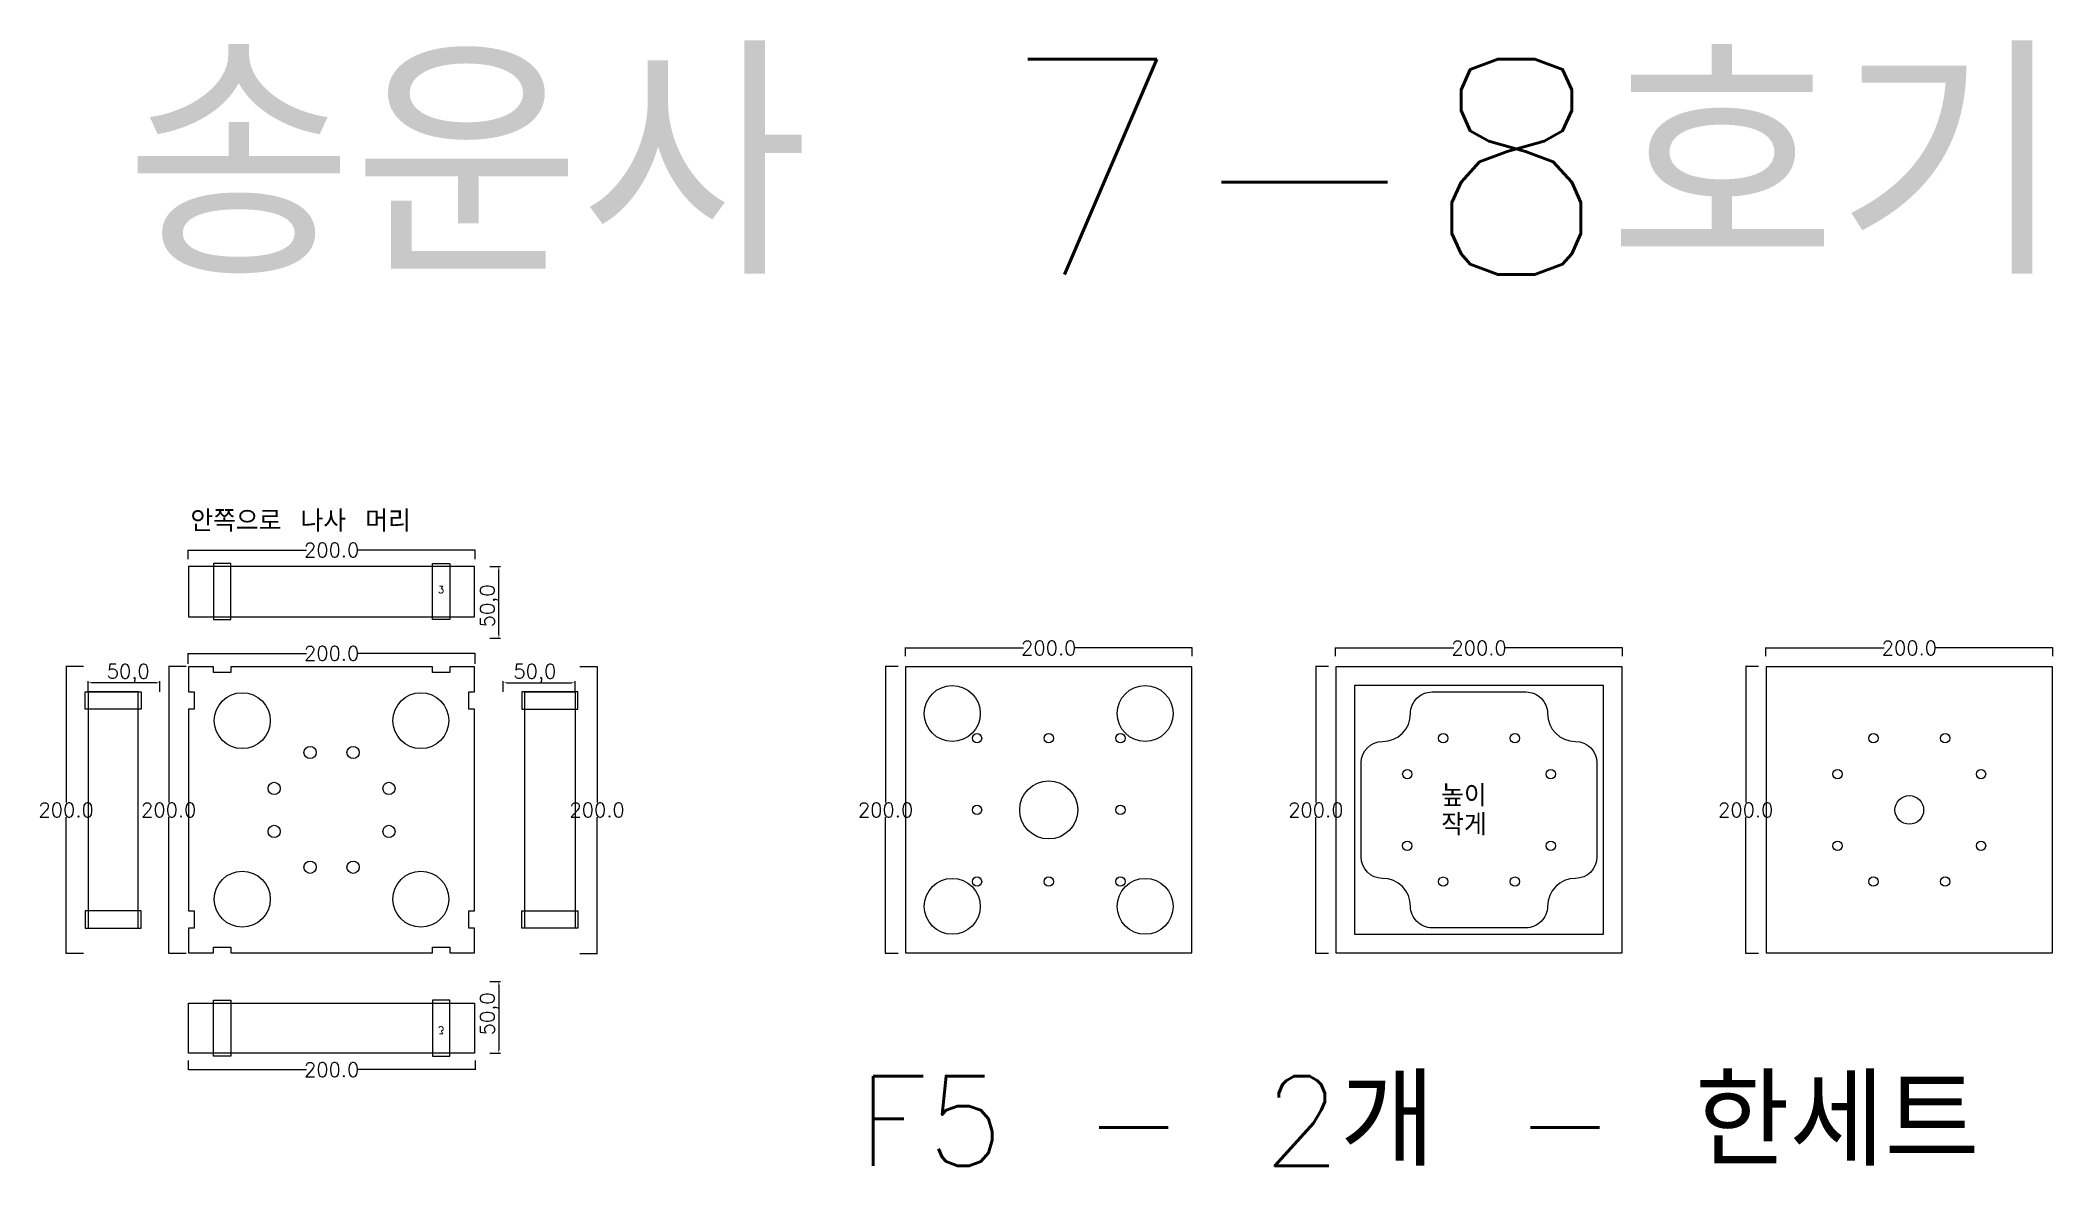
# Model space of a CAD drawing. Header units: millimetres. Extents: x 2236 to 3639, y 470 to 1255.
import ezdxf

# ---------------------------------------------------------------- set-up
doc = ezdxf.new("R2010")
doc.units = ezdxf.units.MM
for name, color, linetype in [('TEXT', 7, 'Continuous'), ('볼트 구멍', 7, 'Continuous'), ('치구', 7, 'Continuous'), ('치수', 7, 'Continuous')]:
    doc.layers.add(name, color=color, linetype=linetype)
doc.styles.get("Standard").update_dxf_attribs({"font": 'txt.shx', "bigfont": 'whgtxt.shx'})
doc.dimstyles.new('ISO-25', dxfattribs={"dimtxt": 2.5, "dimasz": 2.5, "dimexe": 1.25, "dimexo": 0.625, "dimtad": 1, "dimtxsty": 'Standard', "dimcen": 2.5, "dimadec": 0, "dimazin": 0, "dimtfac": 1, "dimtmove": 0, "dimatfit": 3, "dimfxl": 0, "dimarcsym": 0})
doc.dimstyles.get("Standard").update_dxf_attribs({"dimtxt": 7, "dimasz": 0.18, "dimexe": 0.18, "dimexo": 0.0625, "dimgap": 0.09, "dimtad": 0, "dimtih": 1, "dimtoh": 1, "dimdec": 1, "dimzin": 0, "dimdsep": 46, "dimtxsty": 'Standard', "dimcen": 0.09, "dimadec": 0, "dimazin": 0, "dimtfac": 1, "dimtdec": 1, "dimtofl": 0, "dimtmove": 0, "dimatfit": 3, "dimfxl": 0, "dimtolj": 1, "dimtzin": 0, "dimarcsym": 0})

# ---------------------------------------------------------------- blocks, each defined once
blk = doc.blocks.new('*D14')
at = {"layer": 'Defpoints', "color": 0}
for p in [(3039.1, 830.9), (2839.1, 825), (3039.1, 825)]:
    blk.add_point(p, dxfattribs=at)
at = {"layer": '치수', "color": 0, "lineweight": -2}
for p, q in [((2839.1, 825.1), (2839.1, 831.1)), ((2839.3, 830.9), (2921.5, 830.9)), ((3038.9, 830.9), (2956.7, 830.9)), ((3039.1, 825.1), (3039.1, 831.1))]:
    blk.add_line(p, q, dxfattribs=at)
at = {"layer": '치수', "color": 0}
for points in [[(2839.3, 830.9), (2839.3, 830.9), (2839.1, 830.9)], [(3038.9, 830.9), (3038.9, 830.9), (3039.1, 830.9)]]:
    blk.add_solid(points, dxfattribs=at)
at = {"layer": '치수', "color": 0, "insert": (2939.1, 830.9), "char_height": 10, "attachment_point": 5}
blk.add_mtext('\\A1;200.0', dxfattribs=at)
blk = doc.blocks.new('*D15')
at = {"layer": 'Defpoints', "color": 0}
for p in [(2834.2, 817.9), (2825.3, 617.9), (2834.2, 617.9)]:
    blk.add_point(p, dxfattribs=at)
at = {"layer": '치수', "color": 0, "lineweight": -2}
for p, q in [((2834.1, 817.9), (2825.1, 817.9)), ((2825.3, 817.7), (2825.3, 723)), ((2825.3, 618.1), (2825.3, 712.8)), ((2834.1, 617.9), (2825.1, 617.9))]:
    blk.add_line(p, q, dxfattribs=at)
at = {"layer": '치수', "color": 0}
for points in [[(2825.2, 817.7), (2825.3, 817.7), (2825.3, 817.9)], [(2825.2, 618.1), (2825.3, 618.1), (2825.3, 617.9)]]:
    blk.add_solid(points, dxfattribs=at)
at = {"layer": '치수', "color": 0, "insert": (2825.3, 717.9), "char_height": 10, "attachment_point": 5}
blk.add_mtext('\\A1;200.0', dxfattribs=at)
blk = doc.blocks.new('*D16')
at = {"layer": 'Defpoints', "color": 0}
for p in [(2337.6, 817.9), (2325.5, 617.9), (2337.6, 617.9)]:
    blk.add_point(p, dxfattribs=at)
at = {"layer": '치수', "color": 0, "lineweight": -2}
for p, q in [((2337.6, 817.9), (2325.4, 817.9)), ((2325.5, 817.7), (2325.5, 723)), ((2325.5, 618.1), (2325.5, 712.8)), ((2337.6, 617.9), (2325.4, 617.9))]:
    blk.add_line(p, q, dxfattribs=at)
at = {"layer": '치수', "color": 0}
for points in [[(2325.5, 817.7), (2325.6, 817.7), (2325.5, 817.9)], [(2325.5, 618.1), (2325.6, 618.1), (2325.5, 617.9)]]:
    blk.add_solid(points, dxfattribs=at)
at = {"layer": '치수', "color": 0, "insert": (2325.5, 717.9), "char_height": 10, "attachment_point": 5}
blk.add_mtext('\\A1;200.0', dxfattribs=at)
blk = doc.blocks.new('*D17')
at = {"layer": 'Defpoints', "color": 0}
for p in [(2612.1, 817.9), (2612.1, 617.9), (2624.2, 617.9)]:
    blk.add_point(p, dxfattribs=at)
at = {"layer": '치수', "color": 0, "lineweight": -2}
for p, q in [((2612.2, 817.9), (2624.4, 817.9)), ((2624.2, 817.7), (2624.2, 723)), ((2624.2, 618.1), (2624.2, 712.8)), ((2612.2, 617.9), (2624.4, 617.9))]:
    blk.add_line(p, q, dxfattribs=at)
at = {"layer": '치수', "color": 0}
for points in [[(2624.2, 817.7), (2624.2, 817.7), (2624.2, 817.9)], [(2624.2, 618.1), (2624.2, 618.1), (2624.2, 617.9)]]:
    blk.add_solid(points, dxfattribs=at)
at = {"layer": '치수', "color": 0, "insert": (2624.2, 717.9), "char_height": 10, "attachment_point": 5}
blk.add_mtext('\\A1;200.0', dxfattribs=at)
blk = doc.blocks.new('*D18')
at = {"layer": 'Defpoints', "color": 0}
for p in [(2266, 817.9), (2254, 617.9), (2266, 617.9)]:
    blk.add_point(p, dxfattribs=at)
at = {"layer": '치수', "color": 0, "lineweight": -2}
for p, q in [((2266, 817.9), (2253.8, 817.9)), ((2254, 817.7), (2254, 723)), ((2254, 618.1), (2254, 712.8)), ((2266, 617.9), (2253.8, 617.9))]:
    blk.add_line(p, q, dxfattribs=at)
at = {"layer": '치수', "color": 0}
for points in [[(2253.9, 817.7), (2254, 817.7), (2254, 817.9)], [(2253.9, 618.1), (2254, 618.1), (2254, 617.9)]]:
    blk.add_solid(points, dxfattribs=at)
at = {"layer": '치수', "color": 0, "insert": (2254, 717.9), "char_height": 10, "attachment_point": 5}
blk.add_mtext('\\A1;200.0', dxfattribs=at)
blk = doc.blocks.new('*D19')
at = {"layer": 'Defpoints', "color": 0}
for p in [(2339.1, 543.2), (2539.1, 543.2), (2539.1, 536.8)]:
    blk.add_point(p, dxfattribs=at)
at = {"layer": '치수', "color": 0, "lineweight": -2}
for p, q in [((2339.1, 543.1), (2339.1, 536.6)), ((2339.3, 536.8), (2421.5, 536.8)), ((2538.9, 536.8), (2456.7, 536.8)), ((2539.1, 543.1), (2539.1, 536.6))]:
    blk.add_line(p, q, dxfattribs=at)
at = {"layer": '치수', "color": 0}
for points in [[(2339.3, 536.8), (2339.3, 536.7), (2339.1, 536.8)], [(2538.9, 536.8), (2538.9, 536.7), (2539.1, 536.8)]]:
    blk.add_solid(points, dxfattribs=at)
at = {"layer": '치수', "color": 0, "insert": (2439.1, 536.8), "char_height": 10, "attachment_point": 5}
blk.add_mtext('\\A1;200.0', dxfattribs=at)
blk = doc.blocks.new('*D21')
at = {"layer": 'Defpoints', "color": 0}
for p in [(2548.8, 598.2), (2548.8, 548.2), (2555.7, 548.2)]:
    blk.add_point(p, dxfattribs=at)
at = {"layer": '치수', "color": 0, "lineweight": -2}
for p, q in [((2549.4, 598.2), (2556.9, 598.2)), ((2555.7, 595.7), (2555.7, 550.7)), ((2549.4, 548.2), (2556.9, 548.2))]:
    blk.add_line(p, q, dxfattribs=at)
at = {"layer": '치수', "color": 0}
for points in [[(2555.2, 595.7), (2556.1, 595.7), (2555.7, 598.2)], [(2555.2, 550.7), (2556.1, 550.7), (2555.7, 548.2)]]:
    blk.add_solid(points, dxfattribs=at)
at = {"layer": '치수', "color": 0, "insert": (2549.2, 575.7), "char_height": 10, "attachment_point": 5, "rotation": 90}
blk.add_mtext('50,0', dxfattribs=at)
blk = doc.blocks.new('*D22')
at = {"layer": 'Defpoints', "color": 0}
for p in [(2539.1, 899.1), (2339.1, 892.7), (2539.1, 892.7)]:
    blk.add_point(p, dxfattribs=at)
at = {"layer": '치수', "color": 0, "lineweight": -2}
for p, q in [((2339.1, 892.7), (2339.1, 899.3)), ((2339.3, 899.1), (2421.5, 899.1)), ((2538.9, 899.1), (2456.7, 899.1)), ((2539.1, 892.7), (2539.1, 899.3))]:
    blk.add_line(p, q, dxfattribs=at)
at = {"layer": '치수', "color": 0}
for points in [[(2339.3, 899.1), (2339.3, 899), (2339.1, 899.1)], [(2538.9, 899.1), (2538.9, 899), (2539.1, 899.1)]]:
    blk.add_solid(points, dxfattribs=at)
at = {"layer": '치수', "color": 0, "insert": (2439.1, 899.1), "char_height": 10, "attachment_point": 5}
blk.add_mtext('\\A1;200.0', dxfattribs=at)
blk = doc.blocks.new('*D23')
at = {"layer": 'Defpoints', "color": 0}
for p in [(2339.1, 819.7), (2539.1, 827.1), (2539.1, 819.7)]:
    blk.add_point(p, dxfattribs=at)
at = {"layer": '치수', "color": 0, "lineweight": -2}
for p, q in [((2339.1, 819.8), (2339.1, 827.3)), ((2339.3, 827.1), (2421.5, 827.1)), ((2538.9, 827.1), (2456.7, 827.1)), ((2539.1, 819.8), (2539.1, 827.3))]:
    blk.add_line(p, q, dxfattribs=at)
at = {"layer": '치수', "color": 0}
for points in [[(2339.3, 827.2), (2339.3, 827.1), (2339.1, 827.1)], [(2538.9, 827.2), (2538.9, 827.1), (2539.1, 827.1)]]:
    blk.add_solid(points, dxfattribs=at)
at = {"layer": '치수', "color": 0, "insert": (2439.1, 827.1), "char_height": 10, "attachment_point": 5}
blk.add_mtext('\\A1;200.0', dxfattribs=at)
blk = doc.blocks.new('*D24')
at = {"layer": 'Defpoints', "color": 0}
for p in [(2269.3, 806.6), (2269.3, 799.7), (2319.3, 799.7)]:
    blk.add_point(p, dxfattribs=at)
at = {"layer": '치수', "color": 0, "lineweight": -2}
for p, q in [((2269.3, 800.3), (2269.3, 807.8)), ((2316.8, 806.6), (2271.8, 806.6)), ((2319.3, 800.3), (2319.3, 807.8))]:
    blk.add_line(p, q, dxfattribs=at)
at = {"layer": '치수', "color": 0}
for points in [[(2271.8, 807), (2271.8, 806.2), (2269.3, 806.6)], [(2316.8, 807), (2316.8, 806.2), (2319.3, 806.6)]]:
    blk.add_solid(points, dxfattribs=at)
at = {"layer": '치수', "color": 0, "insert": (2297.3, 813.1), "char_height": 10, "attachment_point": 5}
blk.add_mtext('50,0', dxfattribs=at)
blk = doc.blocks.new('*D25')
at = {"layer": 'Defpoints', "color": 0}
for p in [(2608.8, 806.6), (2558.8, 799.7), (2608.8, 799.7)]:
    blk.add_point(p, dxfattribs=at)
at = {"layer": '치수', "color": 0, "lineweight": -2}
for p, q in [((2558.8, 800.3), (2558.8, 807.8)), ((2561.3, 806.6), (2606.3, 806.6)), ((2608.8, 800.3), (2608.8, 807.8))]:
    blk.add_line(p, q, dxfattribs=at)
at = {"layer": '치수', "color": 0}
for points in [[(2561.3, 807), (2561.3, 806.2), (2558.8, 806.6)], [(2606.3, 807), (2606.3, 806.2), (2608.8, 806.6)]]:
    blk.add_solid(points, dxfattribs=at)
at = {"layer": '치수', "color": 0, "insert": (2580.8, 813.1), "char_height": 10, "attachment_point": 5}
blk.add_mtext('50,0', dxfattribs=at)
blk = doc.blocks.new('*D26')
at = {"layer": 'Defpoints', "color": 0}
for p in [(2548.8, 887.7), (2555.7, 887.7), (2548.8, 837.7)]:
    blk.add_point(p, dxfattribs=at)
at = {"layer": '치수', "color": 0, "lineweight": -2}
for p, q in [((2549.4, 887.7), (2556.9, 887.7)), ((2555.7, 840.2), (2555.7, 885.2)), ((2549.4, 837.7), (2556.9, 837.7))]:
    blk.add_line(p, q, dxfattribs=at)
at = {"layer": '치수', "color": 0}
for points in [[(2555.2, 885.2), (2556.1, 885.2), (2555.7, 887.7)], [(2555.2, 840.2), (2556.1, 840.2), (2555.7, 837.7)]]:
    blk.add_solid(points, dxfattribs=at)
at = {"layer": '치수', "color": 0, "insert": (2549.2, 860.2), "char_height": 10, "attachment_point": 5, "rotation": 90}
blk.add_mtext('50,0', dxfattribs=at)
blk = doc.blocks.new('*D27')
at = {"layer": 'Defpoints', "color": 0}
for p in [(3433.9, 817.9), (3425, 617.9), (3433.9, 617.9)]:
    blk.add_point(p, dxfattribs=at)
at = {"layer": '치수', "color": 0, "lineweight": -2}
for p, q in [((3433.9, 817.9), (3424.8, 817.9)), ((3425, 817.7), (3425, 723)), ((3425, 618.1), (3425, 712.8)), ((3433.9, 617.9), (3424.8, 617.9))]:
    blk.add_line(p, q, dxfattribs=at)
at = {"layer": '치수', "color": 0}
for points in [[(3425, 817.7), (3425.1, 817.7), (3425, 817.9)], [(3425, 618.1), (3425.1, 618.1), (3425, 617.9)]]:
    blk.add_solid(points, dxfattribs=at)
at = {"layer": '치수', "color": 0, "insert": (3425, 717.9), "char_height": 10, "attachment_point": 5}
blk.add_mtext('\\A1;200.0', dxfattribs=at)
blk = doc.blocks.new('*D28')
at = {"layer": 'Defpoints', "color": 0}
for p in [(3134.2, 817.9), (3125.3, 617.9), (3134.2, 617.9)]:
    blk.add_point(p, dxfattribs=at)
at = {"layer": '치수', "color": 0, "lineweight": -2}
for p, q in [((3134.1, 817.9), (3125.1, 817.9)), ((3125.3, 817.7), (3125.3, 723)), ((3125.3, 618.1), (3125.3, 712.8)), ((3134.1, 617.9), (3125.1, 617.9))]:
    blk.add_line(p, q, dxfattribs=at)
at = {"layer": '치수', "color": 0}
for points in [[(3125.2, 817.7), (3125.3, 817.7), (3125.3, 817.9)], [(3125.2, 618.1), (3125.3, 618.1), (3125.3, 617.9)]]:
    blk.add_solid(points, dxfattribs=at)
at = {"layer": '치수', "color": 0, "insert": (3125.3, 717.9), "char_height": 10, "attachment_point": 5}
blk.add_mtext('\\A1;200.0', dxfattribs=at)
blk = doc.blocks.new('*D29')
at = {"layer": 'Defpoints', "color": 0}
for p in [(3639.1, 830.9), (3439.1, 825), (3639.1, 825)]:
    blk.add_point(p, dxfattribs=at)
at = {"layer": '치수', "color": 0, "lineweight": -2}
for p, q in [((3439.1, 825.1), (3439.1, 831.1)), ((3439.3, 830.9), (3521.5, 830.9)), ((3638.9, 830.9), (3556.7, 830.9)), ((3639.1, 825.1), (3639.1, 831.1))]:
    blk.add_line(p, q, dxfattribs=at)
at = {"layer": '치수', "color": 0}
for points in [[(3439.3, 830.9), (3439.3, 830.9), (3439.1, 830.9)], [(3638.9, 830.9), (3638.9, 830.9), (3639.1, 830.9)]]:
    blk.add_solid(points, dxfattribs=at)
at = {"layer": '치수', "color": 0, "insert": (3539.1, 830.9), "char_height": 10, "attachment_point": 5}
blk.add_mtext('\\A1;200.0', dxfattribs=at)
blk = doc.blocks.new('*D30')
at = {"layer": 'Defpoints', "color": 0}
for p in [(3339.1, 830.9), (3139.1, 825), (3339.1, 825)]:
    blk.add_point(p, dxfattribs=at)
at = {"layer": '치수', "color": 0, "lineweight": -2}
for p, q in [((3139.1, 825.1), (3139.1, 831.1)), ((3139.3, 830.9), (3221.5, 830.9)), ((3338.9, 830.9), (3256.7, 830.9)), ((3339.1, 825.1), (3339.1, 831.1))]:
    blk.add_line(p, q, dxfattribs=at)
at = {"layer": '치수', "color": 0}
for points in [[(3139.3, 830.9), (3139.3, 830.9), (3139.1, 830.9)], [(3338.9, 830.9), (3338.9, 830.9), (3339.1, 830.9)]]:
    blk.add_solid(points, dxfattribs=at)
at = {"layer": '치수', "color": 0, "insert": (3239.1, 830.9), "char_height": 10, "attachment_point": 5}
blk.add_mtext('\\A1;200.0', dxfattribs=at)

msp = doc.modelspace()

# ---------------------------------------------------------------- linework, layer by layer
at = {"layer": '볼트 구멍', "color": 3}
for centre, radius in [((2424.07, 757.92), 4.25), ((2454.07, 757.92), 4.25), ((2889.07, 767.93), 3.25), ((2939.07, 767.92), 3.25), ((2989.07, 767.92), 3.25), ((3214.09, 767.92), 3.25), ((3264.08, 767.91), 3.25), ((3514.07, 767.92), 3.25), ((3564.07, 767.92), 3.25), ((3189.08, 742.91), 3.25), ((3289.08, 742.91), 3.25), ((3489.07, 742.92), 3.25), ((3589.07, 742.92), 3.25), ((2399.07, 732.92), 4.25), ((2479.07, 732.92), 4.25), ((2939.07, 717.92), 20.25), ((2889.07, 717.93), 3.25), ((2989.07, 717.93), 3.25), ((3539.07, 717.92), 10), ((2399.07, 702.92), 4.25), ((2479.07, 702.92), 4.25), ((3189.06, 692.92), 3.25), ((3289.08, 692.91), 3.25), ((3489.07, 692.92), 3.25), ((3589.07, 692.92), 3.25), ((2424.07, 677.92), 4.25), ((2454.07, 677.92), 4.25), ((2889.07, 667.93), 3.25), ((2939.07, 667.92), 3.25), ((2989.07, 667.92), 3.25), ((3214.08, 667.91), 3.25), ((3264.08, 667.91), 3.25), ((3514.07, 667.92), 3.25), ((3564.07, 667.92), 3.25)]:
    msp.add_circle(centre, radius, dxfattribs=at)
at = {"layer": '치구'}
for points in [[(2339.32, 852.67), (2538.82, 852.67), (2538.82, 887.67), (2339.32, 887.67)], [(2343.32, 800.27), (2343.32, 788.27), (2339.32, 788.27), (2339.32, 647.57), (2343.32, 647.57), (2343.32, 635.57), (2339.32, 635.57), (2339.32, 618.17), (2356.72, 618.17), (2356.72, 622.17), (2368.72, 622.17), (2368.72, 618.17), (2509.42, 618.17), (2509.42, 622.17), (2521.42, 622.17), (2521.42, 618.17), (2538.82, 618.17), (2538.82, 635.57), (2534.82, 635.57), (2534.82, 647.57), (2538.82, 647.57), (2538.82, 788.27), (2534.82, 788.27), (2534.82, 800.27), (2538.82, 800.27), (2538.82, 817.67), (2521.42, 817.67), (2521.42, 813.67), (2509.42, 813.67), (2509.42, 817.67), (2368.72, 817.67), (2368.72, 813.67), (2356.72, 813.67), (2356.72, 817.67), (2339.32, 817.67), (2339.32, 800.27)], [(2839.32, 817.67), (2839.32, 618.17), (3038.82, 618.17), (3038.82, 817.67)], [(3139.32, 817.67), (3139.32, 618.17), (3338.82, 618.17), (3338.82, 817.67)], [(3439.32, 817.67), (3439.32, 618.17), (3638.82, 618.17), (3638.82, 817.67)], [(2304.32, 800.27), (2269.32, 800.27), (2269.32, 635.57), (2304.32, 635.57)], [(2573.82, 800.27), (2608.82, 800.27), (2608.82, 635.57), (2573.82, 635.57)], [(3152.32, 804.67), (3152.32, 631.17), (3325.82, 631.17), (3325.82, 804.67)], [(2339.32, 583.17), (2538.82, 583.17), (2538.82, 548.17), (2339.32, 548.17)]]:
    msp.add_lwpolyline(points, close=True, dxfattribs=at)
at = {"layer": '치구', "color": 1}
for points in [[(2356.72, 850.67), (2368.72, 850.67), (2368.72, 889.67), (2356.72, 889.67)], [(2521.42, 850.67), (2509.42, 850.67), (2509.42, 889.67), (2521.42, 889.67)], [(2267.32, 788.27), (2267.32, 800.27), (2306.32, 800.27), (2306.32, 788.27)], [(2610.82, 788.27), (2610.82, 800.27), (2571.83, 800.27), (2571.83, 788.27)], [(2267.32, 647.57), (2267.32, 635.57), (2306.32, 635.57), (2306.32, 647.57)], [(2610.82, 647.57), (2610.82, 635.57), (2571.83, 635.57), (2571.83, 647.57)], [(2356.72, 585.17), (2368.72, 585.17), (2368.72, 546.17), (2356.72, 546.17)], [(2521.42, 585.17), (2509.42, 585.17), (2509.42, 546.17), (2521.42, 546.17)]]:
    msp.add_lwpolyline(points, close=True, dxfattribs=at)
at = {"layer": '치구'}
msp.add_lwpolyline([(3206.32, 800.17), (3271.82, 800.17, -0.4142136), (3286.82, 785.17, 0.4142135), (3306.32, 765.67, -0.4142134), (3321.32, 750.67), (3321.32, 685.17, -0.4142134), (3306.32, 670.17, 0.4142135), (3286.82, 650.67, -0.4142136), (3271.82, 635.67), (3206.32, 635.67, -0.4142136), (3191.32, 650.67, 0.4142135), (3171.82, 670.17, -0.4142134), (3156.82, 685.17), (3156.82, 750.67, -0.4142134), (3171.82, 765.67, 0.4142135), (3191.32, 785.17, -0.4142136)], format="xyb", close=True, dxfattribs=at)
for centre in [(2871.82, 785.17), (3006.32, 785.17), (2376.82, 780.17), (2501.32, 780.17), (2376.82, 655.67), (2501.32, 655.67), (2871.82, 650.67), (3006.32, 650.67)]:
    msp.add_circle(centre, 19.5, dxfattribs=at)

# ---------------------------------------------------------------- texts
at = {"layer": 'TEXT', "color": 3}
msp.add_text('송운사 7-8호기 ', height=150, dxfattribs=at).set_placement((2295.34, 1091.41))
at = {"layer": 'TEXT', "color": 1}
for s, height, p in [('안쪽으로 나사 머리', 15, (2340.63, 911.95)), ('3', 5, (2513.24, 868.97)), ('높이 ', 15, (3212.68, 720.38)), ('작게', 15, (3212.68, 700.17))]:
    msp.add_text(s, height=height, dxfattribs=at).set_placement(p)
at = {"layer": 'TEXT', "color": 1, "text_generation_flag": 2}
msp.add_text('3', height=5, rotation=180, dxfattribs=at).set_placement((2513.24, 566.87))
at = {"layer": 'TEXT', "color": 1, "linetype": 'Continuous'}
msp.add_text('F5 - 2개 - 한세트', height=62.5, dxfattribs=at).set_placement((2805.91, 469.77))

# ---------------------------------------------------------------- dimensions: what is measured, and where the dimension line sits
at = {"layer": '치수', "color": 4}
for base, p1, p2, dimstyle, override, picture, middle in [((2539.07, 899.08), (2339.07, 892.68), (2539.07, 892.68), 'Standard', {"dimtxt": 10}, '*D22', (2439.07, 899.08)), ((2608.82, 806.6), (2558.82, 799.72), (2608.82, 799.72), 'ISO-25', {"dimtxt": 10, "dimdec": 1, "dimzin": 0, "dimtdec": 1}, '*D25', (2580.82, 806.6)), ((2539.07, 536.76), (2339.07, 543.16), (2539.07, 543.16), 'Standard', {"dimtxt": 10}, '*D19', (2439.07, 536.76))]:
    dim = msp.add_linear_dim(base=base, p1=p1, p2=p2, dimstyle=dimstyle, override=override, dxfattribs=at)
    dim.commit()
    dim.dimension.update_dxf_attribs({"geometry": picture, "text_midpoint": middle, "dimtype": 160})
for base, p1, p2, angle, picture, middle in [((2555.65, 887.67), (2548.75, 837.67), (2548.75, 887.67), 90, '*D26', (2555.65, 860.17)), ((2269.32, 806.6), (2319.32, 799.72), (2269.32, 799.72), 180, '*D24', (2297.32, 806.6)), ((2555.65, 548.17), (2548.75, 598.17), (2548.75, 548.17), 270, '*D21', (2555.65, 575.67))]:
    dim = msp.add_linear_dim(base=base, p1=p1, p2=p2, angle=angle, dimstyle='ISO-25', override={"dimtxt": 10, "dimdec": 1, "dimzin": 0, "dimtdec": 1}, dxfattribs=at)
    dim.commit()
    dim.dimension.update_dxf_attribs({"geometry": picture, "text_midpoint": middle, "dimtype": 160})
for base, p1, p2, picture, middle in [((2539.07, 827.14), (2339.07, 819.74), (2539.07, 819.74), '*D23', (2439.07, 827.14)), ((3039.07, 830.91), (2839.07, 825.03), (3039.07, 825.03), '*D14', (2939.07, 830.91)), ((3339.07, 830.91), (3139.07, 825.03), (3339.07, 825.03), '*D30', (3239.07, 830.91)), ((3639.07, 830.91), (3439.07, 825.03), (3639.07, 825.03), '*D29', (3539.07, 830.91))]:
    dim = msp.add_linear_dim(base=base, p1=p1, p2=p2, dimstyle='Standard', override={"dimtxt": 10}, dxfattribs=at)
    dim.commit()
    dim.dimension.update_dxf_attribs({"geometry": picture, "text_midpoint": middle})
for base, p1, p2, picture, middle in [((2253.96, 617.92), (2266.02, 817.92), (2266.02, 617.92), '*D18', (2253.96, 717.92)), ((2325.54, 617.92), (2337.61, 817.92), (2337.61, 617.92), '*D16', (2325.54, 717.92)), ((2624.19, 617.92), (2612.12, 817.92), (2612.12, 617.92), '*D17', (2624.19, 717.92)), ((2825.28, 617.92), (2834.18, 817.92), (2834.18, 617.92), '*D15', (2825.28, 717.92)), ((3125.28, 617.92), (3134.18, 817.92), (3134.18, 617.92), '*D28', (3125.28, 717.92)), ((3425.03, 617.92), (3433.93, 817.92), (3433.93, 617.92), '*D27', (3425.03, 717.92))]:
    dim = msp.add_linear_dim(base=base, p1=p1, p2=p2, angle=90, dimstyle='Standard', override={"dimtxt": 10}, dxfattribs=at)
    dim.commit()
    dim.dimension.update_dxf_attribs({"geometry": picture, "text_midpoint": middle})

doc.saveas('drawing.dxf')
